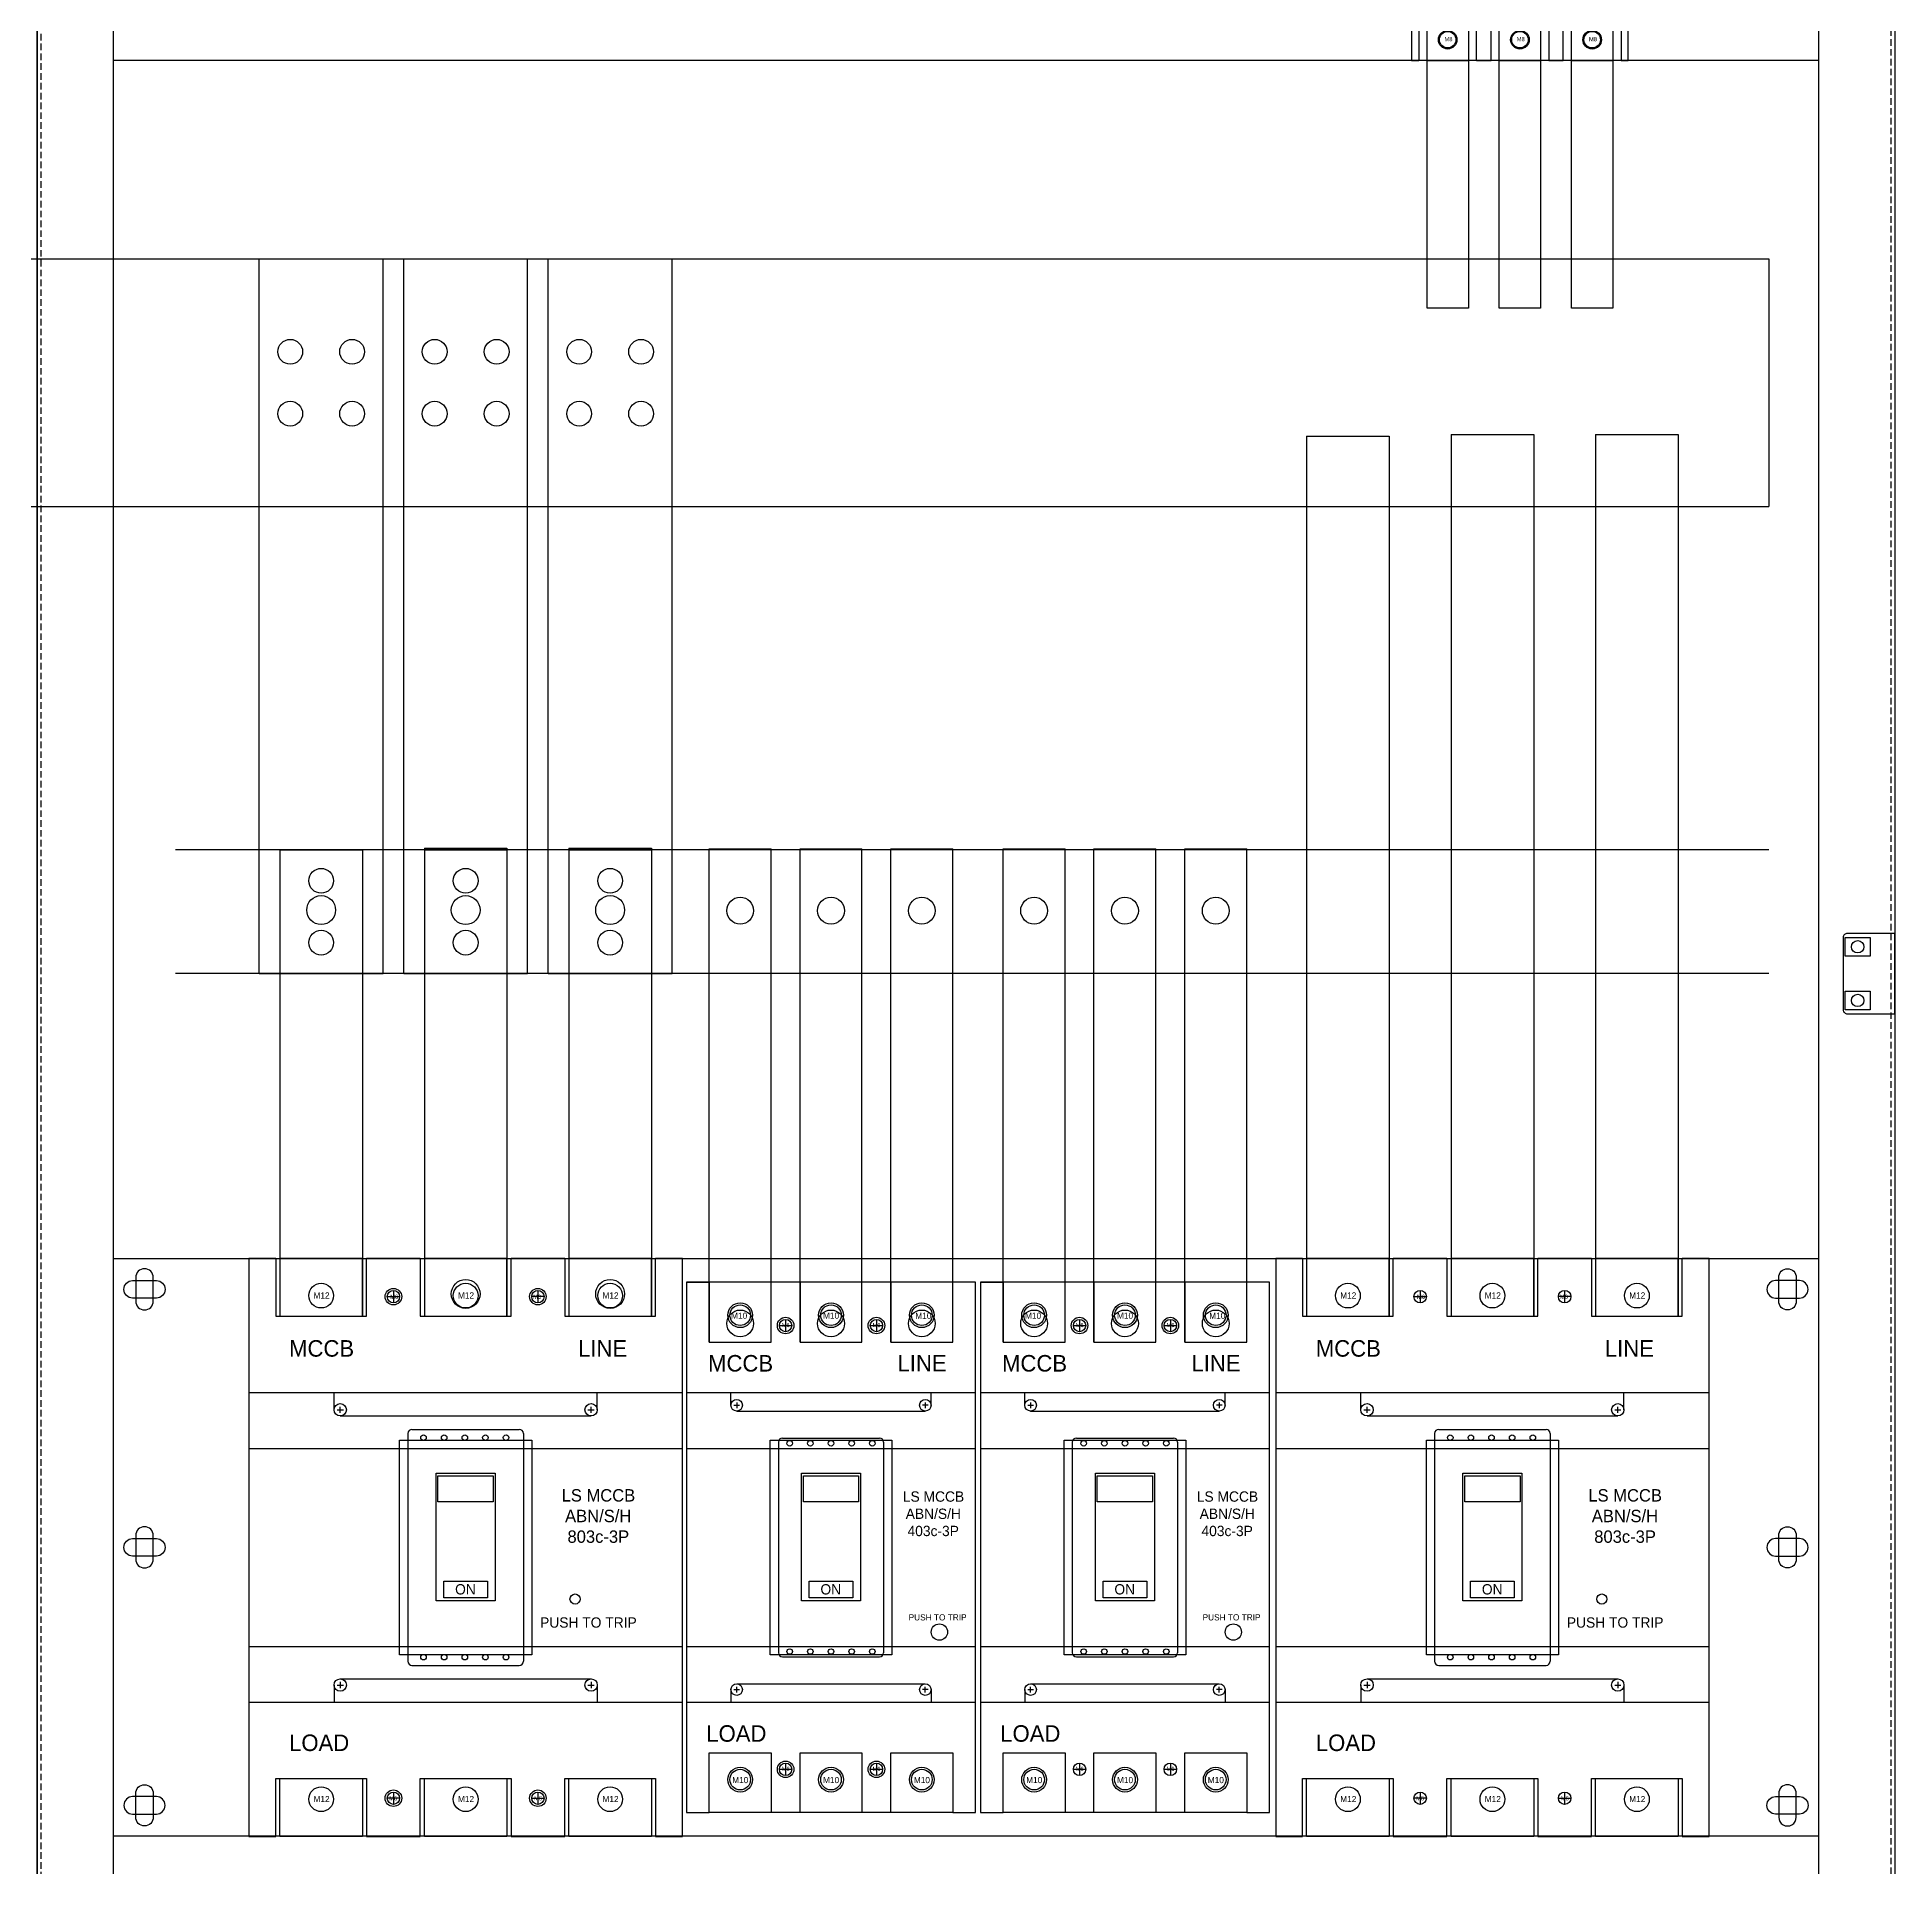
# Model space of a CAD drawing. Header units: millimetres. Extents: x 0 to 7339, y 0 to 5189.
# Drawn here: x 5087 to 5987, y 3332 to 4219 of the extents above; entities that cross this region are included whole.
import ezdxf

# ---------------------------------------------------------------- set-up
doc = ezdxf.new("R2010")
doc.units = ezdxf.units.MM
doc.linetypes.add('HIDDEN2', pattern=[4.7625, 3.175, -1.5875])
doc.layers.add('2', color=2, linetype='Continuous')
doc.layers.add('CNC', color=7, linetype='Continuous')

# ---------------------------------------------------------------- blocks, each defined once
blk = doc.blocks.new('HL044-1')
at = {"color": 1}
blk.add_lwpolyline([(2, 0), (25, 0), (25, 39), (2, 39, 0.414214), (0, 37), (0, 2, 0.414214)], format="xyb", close=True, dxfattribs=at)
for centre in [(7, 32.5), (7, 6.5)]:
    blk.add_circle(centre, 3, dxfattribs=at)
blk = doc.blocks.new('1 LS 800 AF 3P')
at = {"color": 4}
for p, q in [((70, -15.5), (70, -21.5)), ((140, -15.5), (140, -21.5)), ((67, -18.5), (73, -18.5)), ((143, -18.5), (137, -18.5)), ((70, -258.5), (70, -264.5)), ((140, -258.5), (140, -264.5)), ((73, -261.5), (67, -261.5)), ((137, -261.5), (143, -261.5))]:
    blk.add_line(p, q, dxfattribs=at)
for p, q in [((0, -65), (210, -65)), ((41.26, -73.32), (41.26, -65)), ((44.25, -74.82), (44.25, -71.83)), ((165.75, -74.82), (165.75, -71.83)), ((168.74, -73.32), (168.74, -65)), ((42.76, -73.32), (45.75, -73.32)), ((44.25, -76.32), (165.75, -76.32)), ((164.25, -73.32), (167.24, -73.32)), ((77, -84.83), (77, -195.17)), ((79, -82.83), (131, -82.83)), ((133, -84.83), (133, -195.17)), ((0, -92), (210, -92)), ((0, -188), (210, -188)), ((79, -197.17), (131, -197.17)), ((41.26, -206.68), (41.26, -215)), ((42.76, -206.68), (45.75, -206.68)), ((44.25, -203.68), (165.75, -203.68)), ((44.25, -205.18), (44.25, -208.17)), ((164.25, -206.68), (167.24, -206.68)), ((165.75, -205.18), (165.75, -208.17)), ((168.74, -206.68), (168.74, -215)), ((0, -215), (210, -215))]:
    blk.add_line(p, q)
at = {"lineweight": 30}
for points in [[(13, 0), (0, 0), (0, -280), (13, -280)], [(13, 0), (13, -28), (57, -28), (57, 0)], [(83, 0), (57, 0)], [(83, 0), (83, -28), (127, -28), (127, 0)], [(153, 0), (127, 0)], [(153, 0), (153, -28), (197, -28), (197, 0)], [(197, -280), (210, -280), (210, 0), (197, 0)], [(13, -280), (13, -252), (57, -252), (57, -280)], [(83, -280), (83, -252), (127, -252), (127, -280)], [(153, -280), (153, -252), (197, -252), (197, -280)], [(57, -280), (83, -280)], [(127, -280), (153, -280)]]:
    blk.add_lwpolyline(points, dxfattribs=at)
for points in [[(90.67, -103.95), (119.33, -103.95), (119.33, -165.8), (90.67, -165.8)], [(91.6, -105.25), (118.4, -105.25), (118.4, -117.9), (91.6, -117.9)], [(94.4, -156.34), (115.6, -156.34), (115.6, -164.38), (94.4, -164.38)]]:
    blk.add_lwpolyline(points, close=True)
for centre, radius in [((35, -18), 6), ((105, -18), 6), ((175, -18), 6), ((44.25, -73.32), 3), ((165.75, -73.32), 3), ((84.58, -86.82), 1.34), ((94.58, -86.82), 1.34), ((104.58, -86.82), 1.34), ((114.58, -86.82), 1.34), ((124.58, -86.82), 1.34), ((158, -165), 2.45), ((84.58, -193.18), 1.34), ((94.58, -193.18), 1.34), ((104.58, -193.18), 1.34), ((114.58, -193.18), 1.34), ((124.58, -193.18), 1.34), ((44.25, -206.68), 3), ((165.75, -206.68), 3), ((35, -262), 6), ((105, -262), 6), ((175, -262), 6)]:
    blk.add_circle(centre, radius)
for centre, start, end in [((79, -84.83), 90, 180), ((131, -84.83), 0, 90), ((79, -195.17), 180, 270), ((131, -195.17), 270, 0)]:
    blk.add_arc(centre, 2, start, end)
at = {"attachment_point": 1}
for s, width, insert, char_height in [('M12', 4.1942, (31.28, -16.41), 3), ('M12', 4.1942, (101.28, -16.41), 3), ('M12', 4.1942, (171.28, -16.41), 3), ('MCCB', 31.3587, (19.46, -39.58), 8), ('LINE', 31.3587, (159.46, -39.58), 8), ('ON', 12.2384, (99.89, -157.8), 5), ('PUSH TO TRIP', 68.84, (141.07, -173.88), 5), ('LOAD', 31.3587, (19.46, -230.65), 8), ('M12', 4.1942, (31.28, -260.41), 3), ('M12', 4.1942, (101.28, -260.41), 3), ('M12', 4.1942, (171.28, -260.41), 3)]:
    blk.add_mtext_dynamic_manual_height_columns(s, width=width, gutter_width=1, heights=[0], dxfattribs=dict(at, insert=insert, char_height=char_height))
at = {"color": 4, "char_height": 2}
for insert, attachment_point in [((68.47, -17.58), 1), ((141.53, -17.58), 3), ((71.84, -260.58), 3), ((138.16, -260.58), 1)]:
    blk.add_mtext_dynamic_manual_height_columns('M6', width=4.1942, gutter_width=1, heights=[0], dxfattribs=dict(at, insert=insert, attachment_point=attachment_point))
blk = doc.blocks.new('LS 800AF 3P')
at = {"color": 1}
for points in [[(15, -28), (55, -28), (55, 0), (15, 0)], [(15, -252), (55, -252), (55, -280), (15, -280)]]:
    blk.add_lwpolyline(points, close=True, dxfattribs=at)
at = {"color": 2}
for points in [[(85, -28), (125, -28), (125, 0), (85, 0)], [(85, -252), (125, -252), (125, -280), (85, -280)]]:
    blk.add_lwpolyline(points, close=True, dxfattribs=at)
at = {"color": 5}
for points in [[(155, -28), (195, -28), (195, 0), (155, 0)], [(155, -252), (195, -252), (195, -280), (155, -280)]]:
    blk.add_lwpolyline(points, close=True, dxfattribs=at)
at = {"color": 1}
for centre in [(35, -18), (35, -262)]:
    blk.add_circle(centre, 6, dxfattribs=at)
at = {"color": 4}
for centre in [(70, -18.5), (140, -18.5), (70, -261.5), (140, -261.5)]:
    blk.add_circle(centre, 3, dxfattribs=at)
at = {"color": 2}
for centre in [(105, -18), (105, -262)]:
    blk.add_circle(centre, 6, dxfattribs=at)
at = {"color": 5}
for centre in [(175, -18), (175, -262)]:
    blk.add_circle(centre, 6, dxfattribs=at)
blk.add_blockref('1 LS 800 AF 3P', (0, 0))
at = {"insert": (150.75, -111.77), "char_height": 6, "attachment_point": 1}
blk.add_mtext_dynamic_manual_height_columns('\\pi0.74309;{\\C1;LS MCCB\\P\\pi2.41294;ABN/S/H\\P\\pi3.58551;803c-3P}', width=37.6867, gutter_width=1, heights=[0], dxfattribs=at)
blk = doc.blocks.new('1 400AF 3P')
at = {"color": 4}
for p, q in [((48, -18), (48, -24)), ((92, -18), (92, -24)), ((45, -21), (51, -21)), ((89, -21), (95, -21)), ((48, -233), (48, -239)), ((92, -233), (92, -239)), ((45, -236), (51, -236)), ((89, -236), (95, -236))]:
    blk.add_line(p, q, dxfattribs=at)
for p, q in [((0, -53.5), (140, -53.5)), ((21.5, -59.62), (21.5, -53.5)), ((118.5, -59.62), (118.5, -53.5)), ((22.9, -59.59), (25.7, -59.59)), ((24.3, -58.22), (24.3, -61.03)), ((24.3, -62.43), (115.7, -62.43)), ((117.1, -59.59), (114.3, -59.59)), ((115.7, -58.22), (115.7, -61.03)), ((0, -80.5), (140, -80.5)), ((44.5, -77.5), (44.5, -179.5)), ((46.5, -75.5), (93.5, -75.5)), ((95.5, -77.5), (95.5, -179.5)), ((0, -176.5), (140, -176.5)), ((46.5, -181.5), (93.5, -181.5)), ((21.5, -197.38), (21.5, -203.5)), ((22.9, -197.41), (25.7, -197.41)), ((24.3, -194.57), (115.7, -194.57)), ((24.3, -198.78), (24.3, -195.97)), ((117.1, -197.41), (114.3, -197.41)), ((115.7, -198.78), (115.7, -195.97)), ((118.5, -197.38), (118.5, -203.5)), ((0, -203.5), (140, -203.5))]:
    blk.add_line(p, q)
at = {"lineweight": 30}
for points in [[(11, 0), (0, 0), (0, -257), (11, -257)], [(11, 0), (11, -29), (41, -29), (41, 0)], [(55, 0), (41, 0)], [(55, 0), (55, -29), (85, -29), (85, 0)], [(99, 0), (85, 0)], [(99, 0), (99, -29), (129, -29), (129, 0)], [(129, -257), (140, -257), (140, 0), (129, 0)], [(11, -257), (11, -228), (41, -228), (41, -257)], [(55, -257), (55, -228), (85, -228), (85, -257)], [(99, -257), (99, -228), (129, -228), (129, -257)], [(55, -257), (41, -257)], [(99, -257), (85, -257)]]:
    blk.add_lwpolyline(points, dxfattribs=at)
for points in [[(0, 0), (11, 0)], [(0, -257), (11, -257)], [(129, -257), (140, -257)]]:
    blk.add_lwpolyline(points)
for points in [[(55.67, -92.45), (84.33, -92.45), (84.33, -154.3), (55.67, -154.3)], [(56.6, -93.75), (83.4, -93.75), (83.4, -106.4), (56.6, -106.4)], [(59.4, -144.84), (80.6, -144.84), (80.6, -152.88), (59.4, -152.88)]]:
    blk.add_lwpolyline(points, close=True)
for centre, radius in [((26, -16), 5), ((70, -16), 5), ((114, -16), 5), ((24.3, -59.62), 2.8), ((115.7, -59.62), 2.8), ((50, -78.04), 1.34), ((60, -78.04), 1.34), ((70, -78.04), 1.34), ((80, -78.04), 1.34), ((90, -78.04), 1.34), ((122.5, -169.5), 3.94), ((50, -178.96), 1.34), ((60, -178.96), 1.34), ((70, -178.96), 1.34), ((80, -178.96), 1.34), ((90, -178.96), 1.34), ((24.3, -197.38), 2.8), ((115.7, -197.38), 2.8), ((26, -241), 5), ((70, -241), 5), ((114, -241), 5)]:
    blk.add_circle(centre, radius)
for centre, start, end in [((46.5, -77.5), 90, 180), ((93.5, -77.5), 0, 90), ((46.5, -179.5), 180, 270), ((93.5, -179.5), 270, 0)]:
    blk.add_arc(centre, 2, start, end)
at = {"attachment_point": 1}
for s, width, insert, char_height in [('M10', 4.3031, (21.6, -14.74), 3), ('M10', 4.3031, (66.14, -14.71), 3), ('M10', 4.3031, (110.83, -14.76), 3), ('MCCB', 31.3587, (10.45, -35.29), 8), ('LINE', 31.3587, (102.22, -35.22), 8), ('ON', 12.2384, (64.89, -146.3), 5), ('PUSH TO TRIP', 29.7133, (107.61, -160.88), 3), ('LOAD', 31.3587, (9.58, -214.65), 8), ('M10', 4.3031, (22.14, -239.71), 3), ('M10', 4.3031, (66.14, -239.71), 3), ('M10', 4.3031, (110.14, -239.71), 3)]:
    blk.add_mtext_dynamic_manual_height_columns(s, width=width, gutter_width=1, heights=[0], dxfattribs=dict(at, insert=insert, char_height=char_height))
at = {"color": 4, "char_height": 2, "attachment_point": 1}
for insert in [(46.14, -19.78), (90.14, -19.78), (46.14, -234.78), (90.14, -234.78)]:
    blk.add_mtext_dynamic_manual_height_columns('M6', width=4.3031, gutter_width=1, heights=[0], dxfattribs=dict(at, insert=insert))
blk = doc.blocks.new('LS 400AF 3P')
at = {"color": 1}
for points in [[(11, -29), (41, -29), (41, 0), (11, 0)], [(11, -228), (41, -228), (41, -257), (11, -257)]]:
    blk.add_lwpolyline(points, close=True, dxfattribs=at)
at = {"color": 2}
for points in [[(55, -29), (85, -29), (85, 0), (55, 0)], [(55, -228), (85, -228), (85, -257), (55, -257)]]:
    blk.add_lwpolyline(points, close=True, dxfattribs=at)
at = {"color": 5}
for points in [[(99, -29), (129, -29), (129, 0), (99, 0)], [(99, -228), (129, -228), (129, -257), (99, -257)]]:
    blk.add_lwpolyline(points, close=True, dxfattribs=at)
at = {"color": 1}
for centre in [(26, -16), (26, -241)]:
    blk.add_circle(centre, 6, dxfattribs=at)
at = {"color": 4}
for centre in [(48, -21), (92, -21), (48, -236), (92, -236)]:
    blk.add_circle(centre, 3, dxfattribs=at)
at = {"color": 2}
for centre in [(70, -16), (70, -241)]:
    blk.add_circle(centre, 6, dxfattribs=at)
at = {"color": 5}
for centre in [(114, -16), (114, -241)]:
    blk.add_circle(centre, 6, dxfattribs=at)
blk.add_blockref('1 400AF 3P', (0, 0))
at = {"insert": (101.04, -101.36), "char_height": 5, "attachment_point": 1}
blk.add_mtext_dynamic_manual_height_columns('\\pi3.7598;{\\C1;LS MCCB\\P\\pi5.15134;ABN/S/H\\P\\pi6.03128;403c-3P}', width=37.6867, gutter_width=1, heights=[0], dxfattribs=at)
blk = doc.blocks.new('1 LS 250AF 3P')
for p, q in [((0, 0), (3.5, 0)), ((31.5, 0), (38.5, 0)), ((31.5, 0), (38.5, 0)), ((66.5, 0), (73.5, 0)), ((66.5, 0), (73.5, 0)), ((101.5, 0), (105, 0)), ((0, -31.5), (105, -31.5)), ((21, -37.82), (21, -31.5)), ((84, -37.82), (84, -31.5)), ((24.5, -41.32), (80.5, -41.32)), ((43.5, -53.32), (61.5, -53.32)), ((0, -57.5), (41.5, -57.5)), ((41.5, -55.32), (41.5, -115.32)), ((41.5, -57.5), (105, -57.5)), ((63.5, -55.32), (63.5, -115.32)), ((0, -107.5), (41.5, -107.5)), ((63.5, -107.5), (105, -107.5)), ((24.5, -123.68), (80.5, -123.68)), ((43.5, -117.32), (61.5, -117.32)), ((0, -133.5), (105, -133.5)), ((21, -127.18), (21, -133.5)), ((84, -127.18), (84, -133.5)), ((0, -165), (3.5, -165)), ((31.5, -165), (38.5, -165)), ((31.5, -165), (38.5, -165)), ((66.5, -165), (73.5, -165)), ((66.5, -165), (73.5, -165)), ((101.5, -165), (105, -165))]:
    blk.add_line(p, q)
at = {"color": 4}
for p, q in [((35, -17), (35, -22)), ((70, -17), (70, -22)), ((32.5, -19.5), (37.5, -19.5)), ((67.5, -19.5), (72.5, -19.5)), ((35, -143), (35, -148)), ((70, -143), (70, -148)), ((32.5, -145.5), (37.5, -145.5)), ((67.5, -145.5), (72.5, -145.5))]:
    blk.add_line(p, q, dxfattribs=at)
at = {"lineweight": 30}
for points in [[(3.5, 0), (0, 0), (0, -165), (3.5, -165)], [(31.5, 0), (31.5, -20), (3.5, -20), (3.5, 0)], [(38.5, 0), (31.5, 0)], [(38.5, 0), (38.5, -20), (66.5, -20), (66.5, 0)], [(73.5, 0), (66.5, 0)], [(73.5, 0), (73.5, -20), (101.5, -20), (101.5, 0)], [(101.5, -165), (105, -165), (105, 0), (101.5, 0)], [(31.5, -165), (31.5, -145), (3.5, -145), (3.5, -165)], [(38.5, -165), (38.5, -145), (66.5, -145), (66.5, -165)], [(73.5, -165), (73.5, -145), (101.5, -145), (101.5, -165)], [(73.5, -165), (73.5, -145), (101.5, -145), (101.5, -165)], [(31.5, -165), (38.5, -165)], [(66.5, -165), (73.5, -165)]]:
    blk.add_lwpolyline(points, dxfattribs=at)
for points in [[(44.25, -60.32), (60.75, -60.32), (60.75, -103.32), (44.25, -103.32)], [(45, -61.32), (60, -61.32), (60, -66.82), (45, -66.82)], [(45, -94.82), (60, -94.82), (60, -100.32), (45, -100.32)]]:
    blk.add_lwpolyline(points, close=True)
for centre, radius in [((17.5, -10), 4), ((52.5, -10), 4), ((87.5, -10), 4), ((24.5, -37.82), 3.5), ((80.5, -37.82), 3.5), ((42.5, -55.32), 1), ((47.5, -55.32), 1), ((52.5, -55.32), 1), ((57.5, -55.32), 1), ((62.5, -55.32), 1), ((97, -102.78), 4.28), ((42.5, -115.32), 1), ((47.5, -115.32), 1), ((52.5, -115.32), 1), ((57.5, -115.32), 1), ((62.5, -115.32), 1), ((24.5, -127.18), 3.5), ((80.5, -127.18), 3.5), ((17.5, -155), 4), ((52.5, -155), 4), ((87.5, -155), 4)]:
    blk.add_circle(centre, radius)
for centre, start, end in [((43.5, -55.32), 90, 180), ((61.5, -55.32), 0, 90), ((43.5, -115.32), 180, 270), ((61.5, -115.32), 270, 0)]:
    blk.add_arc(centre, 2, start, end)
at = {"attachment_point": 1}
for s, width, insert, char_height in [('M8', 4.4376, (15.97, -9.21), 2), ('M8', 4.4376, (50.97, -9.21), 2), ('M8', 4.4376, (85.97, -9.21), 2), ('MCCB', 14.0775, (11, -24.32), 4), ('LINE', 14.0775, (81, -24.32), 4), ('PUSH TO TRIP', 32.2145, (71, -87.82), 3), ('ON', 7.2418, (50, -96.32), 3), ('LOAD', 14.0775, (11, -136.82), 4), ('M8', 4.4376, (15.97, -153.71), 2), ('M8', 4.4376, (50.97, -153.71), 2), ('M8', 4.4376, (85.97, -153.71), 2)]:
    blk.add_mtext_dynamic_manual_height_columns(s, width=width, gutter_width=1, heights=[0], dxfattribs=dict(at, insert=insert, char_height=char_height))
at = {"color": 4, "char_height": 1, "attachment_point": 1}
for s, insert in [('M4', (34, -18.82)), ('M5', (34, -18.82)), ('M5', (69, -18.82)), ('M5', (34, -144.82)), ('M5', (69, -144.82))]:
    blk.add_mtext_dynamic_manual_height_columns(s, width=4.4376, gutter_width=1, heights=[0], dxfattribs=dict(at, insert=insert))
blk = doc.blocks.new('LS 250AF 3P')
at = {"color": 1}
for points in [[(7.5, -20), (27.5, -20), (27.5, 0), (7.5, 0)], [(7.5, -145), (27.5, -145), (27.5, -165), (7.5, -165)]]:
    blk.add_lwpolyline(points, close=True, dxfattribs=at)
at = {"color": 2}
for points in [[(42.5, -20), (62.5, -20), (62.5, 0), (42.5, 0)], [(42.5, -145), (62.5, -145), (62.5, -165), (42.5, -165)]]:
    blk.add_lwpolyline(points, close=True, dxfattribs=at)
at = {"color": 5}
for points in [[(77.5, -20), (97.5, -20), (97.5, 0), (77.5, 0)], [(77.5, -145), (97.5, -145), (97.5, -165), (77.5, -165)]]:
    blk.add_lwpolyline(points, close=True, dxfattribs=at)
at = {"color": 1}
for centre in [(17.5, -10), (17.5, -155)]:
    blk.add_circle(centre, 4.5, dxfattribs=at)
at = {"color": 2}
for centre in [(52.5, -10), (52.5, -155)]:
    blk.add_circle(centre, 4.5, dxfattribs=at)
at = {"color": 5}
for centre in [(87.5, -10), (87.5, -155)]:
    blk.add_circle(centre, 4.5, dxfattribs=at)
at = {"color": 4}
for centre in [(35, -19.5), (70, -19.5), (35, -145.5), (70, -145.5)]:
    blk.add_circle(centre, 2.5, dxfattribs=at)
blk.add_blockref('1 LS 250AF 3P', (0, 0))
at = {"insert": (65.28, -63.81), "char_height": 3.5, "attachment_point": 1}
blk.add_mtext_dynamic_manual_height_columns('\\pi8.28487;{\\C1;LS MCCB\\P\\pi9.25894;ABN/S/H\\P\\pi9.91549;203c-3P}', width=37.6867, gutter_width=1, heights=[0], dxfattribs=at)
blk = doc.blocks.new('ovan8.5x20')
at = {"layer": 'CNC', "color": 2, "lineweight": -3}
for p, q in [((5.75, 4.25), (-5.75, 4.25)), ((-5.75, -4.25), (5.75, -4.25))]:
    blk.add_line(p, q, dxfattribs=at)
for centre, start, end in [((-5.75, 0), 90, 270), ((5.75, 0), 270, 90)]:
    blk.add_arc(centre, 4.25, start, end, dxfattribs=at)

msp = doc.modelspace()

# ---------------------------------------------------------------- linework, layer by layer
at = {"color": 1}
for p, q in [((4451.08, 4111.94), (5926.08, 4111.94)), ((5264.68, 3765.65), (5264.68, 4111.94)), ((5264.68, 4111.94), (5324.68, 4111.94)), ((5324.68, 3765.65), (5324.68, 4111.94)), ((5702.11, 4026.12), (5702.11, 3599.65)), ((5702.11, 4026.12), (5742.11, 4026.12)), ((5742.11, 4026.12), (5742.11, 3599.65)), ((5772.11, 4026.92), (5812.11, 4026.92)), ((5842.11, 4026.92), (5882.11, 4026.92)), ((4451.08, 3991.94), (5926.08, 3991.94)), ((5926.08, 3825.65), (5154.08, 3825.65)), ((5204.68, 3825.65), (5204.68, 3599.65)), ((5204.68, 3825.65), (5244.68, 3825.65)), ((5244.68, 3825.65), (5244.68, 3599.65)), ((5274.68, 3825.65), (5314.68, 3825.65)), ((5344.68, 3825.65), (5384.68, 3825.65)), ((5412.68, 3587.15), (5412.68, 3826.15)), ((5412.68, 3826.15), (5442.68, 3826.15)), ((5442.68, 3587.15), (5442.68, 3826.15)), ((5555.09, 3587.15), (5555.09, 3826.15)), ((5555.09, 3826.15), (5585.09, 3826.15)), ((5585.09, 3587.15), (5585.09, 3826.15)), ((5926.08, 3765.65), (5154.08, 3765.65)), ((5194.68, 3765.65), (5254.68, 3765.65)), ((5264.68, 3765.65), (5324.68, 3765.65)), ((5412.68, 3587.15), (5442.68, 3587.15)), ((5555.09, 3587.15), (5585.09, 3587.15))]:
    msp.add_line(p, q, dxfattribs=at)
at = {"color": 5}
for p, q in [((5194.68, 3765.65), (5194.68, 4111.94)), ((5194.68, 4111.94), (5254.68, 4111.94)), ((5254.68, 3765.65), (5254.68, 4111.94)), ((5500.68, 3587.15), (5500.68, 3826.15)), ((5500.68, 3826.15), (5530.68, 3826.15)), ((5530.68, 3587.15), (5530.68, 3826.15)), ((5643.09, 3587.15), (5643.09, 3826.15)), ((5643.09, 3826.15), (5673.09, 3826.15)), ((5673.09, 3587.15), (5673.09, 3826.15)), ((5500.68, 3587.15), (5530.68, 3587.15)), ((5643.09, 3587.15), (5673.09, 3587.15))]:
    msp.add_line(p, q, dxfattribs=at)
at = {"color": 0}
for p, q in [((5194.68, 4111.94), (5254.68, 4111.94)), ((5194.68, 4111.94), (5254.68, 4111.94)), ((5264.68, 4111.94), (5324.68, 4111.94)), ((5264.68, 4111.94), (5324.68, 4111.94)), ((5334.68, 4111.94), (5394.68, 4111.94)), ((5334.68, 4111.94), (5394.68, 4111.94))]:
    msp.add_line(p, q, dxfattribs=at)
at = {"color": 2}
for p, q in [((5334.68, 3765.65), (5334.68, 4111.94)), ((5334.68, 4111.94), (5394.68, 4111.94)), ((5394.68, 3765.65), (5394.68, 4111.94)), ((5456.68, 3587.15), (5456.68, 3826.15)), ((5456.68, 3826.15), (5486.68, 3826.15)), ((5486.68, 3587.15), (5486.68, 3826.15)), ((5599.09, 3587.15), (5599.09, 3826.15)), ((5599.09, 3826.15), (5629.09, 3826.15)), ((5629.09, 3587.15), (5629.09, 3826.15)), ((5334.68, 3765.65), (5394.68, 3765.65)), ((5456.68, 3587.15), (5486.68, 3587.15)), ((5599.09, 3587.15), (5629.09, 3587.15))]:
    msp.add_line(p, q, dxfattribs=at)
at = {"color": 7}
msp.add_line((5926.08, 4111.94), (5926.08, 3991.94), dxfattribs=at)
for p, q in [((5456.68, 3587.15), (5486.68, 3587.15)), ((5599.09, 3587.15), (5629.09, 3587.15))]:
    msp.add_line(p, q)
for points in [[(4387.08, 4615.65), (5087.08, 4615.65), (5087.08, 2915.65), (4387.08, 2915.65)], [(5087.08, 4615.65), (5987.08, 4615.65), (5987.08, 2915.65), (5087.08, 2915.65)]]:
    msp.add_lwpolyline(points, close=True, dxfattribs=at)
at = {"color": 7, "linetype": 'HIDDEN2'}
msp.add_lwpolyline([(5089.08, 4613.65), (5985.08, 4613.65), (5985.08, 2917.65), (5089.08, 2917.65)], close=True, dxfattribs=at)
at = {"color": 4}
msp.add_lwpolyline([(5124.08, 4578.65), (5950.08, 4578.65), (5950.08, 2952.65), (5124.08, 2952.65)], close=True, dxfattribs=at)
at = {"color": 253}
for points in [[(5124.08, 4373.12), (5950.08, 4373.12), (5950.08, 4208.12), (5124.08, 4208.12)], [(5124.08, 3627.65), (5950.08, 3627.65), (5950.08, 3347.72), (5124.08, 3347.72)]]:
    msp.add_lwpolyline(points, close=True, dxfattribs=at)
at = {"color": 1}
msp.add_lwpolyline([(5760.45, 4208.12), (5780.47, 4208.12), (5780.47, 4088.11), (5760.45, 4088.11)], close=True, dxfattribs=at)
at = {"color": 2}
for points in [[(5795.45, 4208.12), (5815.47, 4208.12), (5815.47, 4088.11), (5795.45, 4088.11)], [(5963.08, 3783.15), (5975.08, 3783.15), (5975.08, 3774.15), (5963.08, 3774.15)], [(5963.08, 3757.15), (5975.08, 3757.15), (5975.08, 3748.15), (5963.08, 3748.15)], [(5262.68, 3539.65), (5326.68, 3539.65), (5326.68, 3435.65), (5262.68, 3435.65)], [(5442.18, 3539.65), (5501.18, 3539.65), (5501.18, 3435.65), (5442.18, 3435.65)], [(5584.59, 3539.65), (5643.59, 3539.65), (5643.59, 3435.65), (5584.59, 3435.65)], [(5760.11, 3539.65), (5824.11, 3539.65), (5824.11, 3435.65), (5760.11, 3435.65)]]:
    msp.add_lwpolyline(points, close=True, dxfattribs=at)
at = {"color": 5}
msp.add_lwpolyline([(5830.45, 4208.12), (5850.47, 4208.12), (5850.47, 4088.11), (5830.45, 4088.11)], close=True, dxfattribs=at)
for centre, radius in [((5209.68, 4066.94), 6), ((5239.68, 4066.94), 6), ((5209.68, 4036.94), 6), ((5239.68, 4036.94), 6), ((5224.68, 3810.65), 6), ((5515.68, 3796.15), 6.5), ((5658.09, 3796.15), 6.5), ((5224.68, 3780.65), 6), ((5515.68, 3596.15), 6.5), ((5658.09, 3596.15), 6.5)]:
    msp.add_circle(centre, radius, dxfattribs=at)
at = {"color": 1}
for centre, radius in [((5279.68, 4066.94), 6), ((5309.68, 4066.94), 6), ((5279.68, 4036.94), 6), ((5309.68, 4036.94), 6), ((5294.68, 3810.65), 6), ((5427.68, 3796.15), 6.5), ((5570.09, 3796.15), 6.5), ((5294.68, 3780.65), 6), ((5427.68, 3596.15), 6.5), ((5570.09, 3596.15), 6.5)]:
    msp.add_circle(centre, radius, dxfattribs=at)
at = {"color": 2}
for centre, radius in [((5349.68, 4066.94), 6), ((5379.68, 4066.94), 6), ((5349.68, 4036.94), 6), ((5379.68, 4036.94), 6), ((5364.68, 3810.65), 6), ((5471.68, 3796.15), 6.5), ((5614.09, 3796.15), 6.5), ((5364.68, 3780.65), 6), ((5259.68, 3609.15), 4), ((5329.68, 3609.15), 4), ((5471.68, 3596.15), 6.5), ((5614.09, 3596.15), 6.5), ((5449.68, 3595.15), 4), ((5493.68, 3595.15), 4), ((5592.09, 3595.15), 4), ((5636.09, 3595.15), 4), ((5449.68, 3380.15), 4), ((5493.68, 3380.15), 4), ((5259.68, 3366.15), 4), ((5329.68, 3366.15), 4)]:
    msp.add_circle(centre, radius, dxfattribs=at)
at = {"layer": '2', "linetype": 'Continuous', "lineweight": 30}
for p, q in [((5772.11, 4026.92), (5772.11, 3599.65)), ((5812.11, 4026.92), (5812.11, 3599.65)), ((5274.68, 3826.45), (5274.68, 3599.65)), ((5274.68, 3826.45), (5314.68, 3826.45)), ((5314.68, 3826.45), (5314.68, 3599.65)), ((5274.68, 3599.65), (5314.68, 3599.65))]:
    msp.add_line(p, q, dxfattribs=at)
at = {"layer": '2', "color": 5, "linetype": 'Continuous', "lineweight": 30}
for p, q in [((5842.11, 4026.92), (5842.11, 3599.65)), ((5882.11, 4026.92), (5882.11, 3599.65)), ((5344.68, 3826.45), (5344.68, 3599.65)), ((5344.68, 3826.45), (5384.68, 3826.45)), ((5384.68, 3826.45), (5384.68, 3599.65)), ((5344.68, 3599.65), (5384.68, 3599.65))]:
    msp.add_line(p, q, dxfattribs=at)
at = {"layer": '2', "color": 1, "linetype": 'Continuous', "lineweight": 30}
msp.add_circle((5224.68, 3796.45), 7, dxfattribs=at)
at = {"layer": '2', "linetype": 'Continuous', "lineweight": 30}
for centre in [(5294.68, 3796.45), (5294.68, 3610.45)]:
    msp.add_circle(centre, 7, dxfattribs=at)
at = {"layer": '2', "color": 5, "linetype": 'Continuous', "lineweight": 30}
for centre in [(5364.68, 3796.45), (5364.68, 3610.45)]:
    msp.add_circle(centre, 7, dxfattribs=at)

# ---------------------------------------------------------------- block references
for name, p in [('LS 250AF 3P', (5752.95, 4373.12)), ('LS 800AF 3P', (5189.68, 3627.65)), ('LS 800AF 3P', (5687.11, 3627.65)), ('LS 400AF 3P', (5401.68, 3616.15)), ('LS 400AF 3P', (5544.09, 3616.15))]:
    msp.add_blockref(name, p)
at = {"color": 7}
msp.add_blockref('HL044-1', (5962.08, 3746.15), dxfattribs=at)
at = {"layer": 'CNC', "lineweight": -3}
for p, rotation in [((5139.08, 3612.69), 90), ((5935.08, 3612.69), 180), ((5139.08, 3487.69), 90), ((5935.08, 3487.69), 180), ((5935.08, 3362.69), 270)]:
    msp.add_blockref('ovan8.5x20', p, dxfattribs=dict(at, rotation=rotation))
at = {"layer": 'CNC', "lineweight": -3, "xscale": -1}
for p, rotation in [((5935.08, 3612.69), 270), ((5139.08, 3612.69), 180), ((5935.08, 3487.69), 270), ((5139.08, 3487.69), 180), ((5139.08, 3362.69), 90)]:
    msp.add_blockref('ovan8.5x20', p, dxfattribs=dict(at, rotation=rotation))
at = {"layer": 'CNC', "lineweight": -3}
msp.add_blockref('ovan8.5x20', (5139.08, 3362.69), dxfattribs=at)
at = {"layer": 'CNC', "lineweight": -3, "xscale": -1}
msp.add_blockref('ovan8.5x20', (5935.08, 3362.69), dxfattribs=at)

doc.saveas('drawing.dxf')
